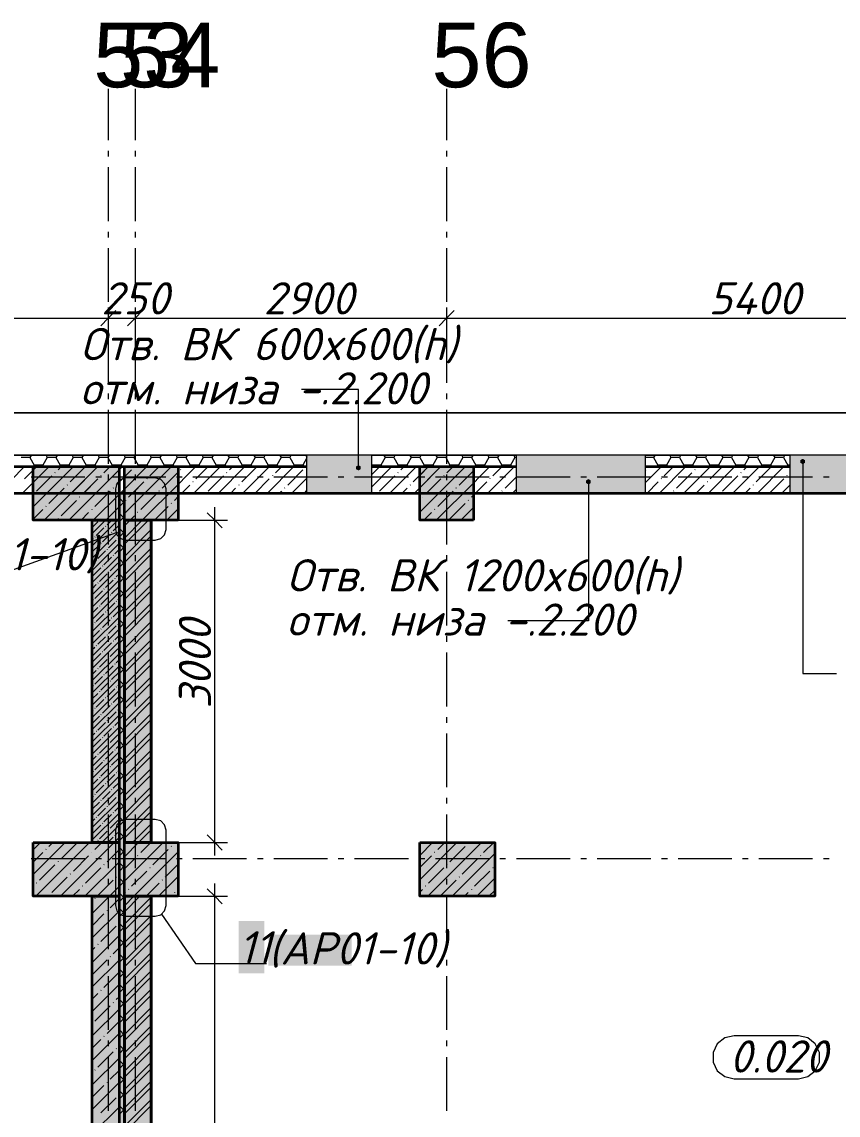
# Model space of a CAD drawing. Header units: millimetres. Extents: x -81576 to 1046824, y -248937 to 691537.
# Drawn here: x 173631 to 181233, y 676404 to 686580 of the extents above; entities that cross this region are included whole.
import ezdxf

# ---------------------------------------------------------------- set-up
doc = ezdxf.new("R2010")
doc.units = ezdxf.units.MM
doc.layers.add('PDF _Геометрия', color=7, linetype='Continuous', true_color=0x1d1d1d)
doc.layers.add('PDF _Сплошная заливка', color=7, linetype='Continuous', true_color=0xffffff)
doc.layers.add('PDF _Текст', color=7, linetype='Continuous')
doc.styles.add('PDF ArialMT', font='arial.ttf')
doc.styles.add('PDF ISOCPEUR Italic', font='isocpeui.ttf')

msp = doc.modelspace()

# ---------------------------------------------------------------- hatches: boundary and pattern name
at = {"layer": 'PDF _Сплошная заливка', "true_color": 0x636466, "transparency": 33554559}
for points in [[(176286, 682191.1), (176886, 682191.1), (176886, 682551.1), (176286, 682551.1)], [(179436, 682191.1), (179436, 682551.1), (178236, 682551.1), (178236, 682191.1)], [(181386, 682191.1), (181386, 682551.1), (180786, 682551.1), (180786, 682191.1)], [(174536, 681941.1), (174536, 682441.1), (173736, 682441.1), (173736, 681941.1)], [(175086, 681941.1), (175086, 682441.1), (174586, 682441.1), (174586, 681941.1)], [(176286, 682441.1), (176286, 682443.1), (175333, 682441.1)], [(176765.5, 682403.9), (176787.1, 682416.4), (176787.1, 682441.4), (176765.5, 682453.9), (176743.8, 682441.4), (176743.8, 682416.4)], [(178236, 682441.1), (178236, 682443.1), (176886, 682441.1)], [(177836, 681940.8), (177836, 682440.8), (177336, 682440.8), (177336, 681940.8)], [(180786, 682441.1), (180786, 682443.1), (179436, 682441.1)], [(180902.4, 682512.7), (180880.7, 682500.2), (180880.7, 682475.2), (180902.4, 682462.7), (180924, 682475.2), (180924, 682500.2)], [(178907.7, 682324.2), (178886, 682311.7), (178886, 682286.7), (178907.7, 682274.2), (178929.3, 682286.7), (178929.3, 682311.7)], [(174536, 662266.1), (174586, 662266.1), (174586, 682191.1), (174536, 682191.1)], [(174536, 678941.1), (174536, 681941.1), (174286, 681941.1), (174286, 678941.1)], [(174836, 678941.1), (174836, 681941.1), (174586, 681941.1), (174586, 678941.1)], [(173736, 678441.1), (174536, 678441.1), (174536, 678941.1), (173736, 678941.1)], [(175086, 678441.1), (175086, 678941.1), (174586, 678941.1), (174586, 678441.1)], [(177335.7, 678440.8), (178035.7, 678440.8), (178035.7, 678940.8), (177335.7, 678940.8)], [(174536, 672591.1), (174536, 678441.1), (174286, 678441.1), (174286, 672591.1)], [(174836, 672591.1), (174836, 678441.1), (174586, 678441.1), (174586, 672591.1)]]:
    msp.add_hatch(color=251, dxfattribs=at).paths.add_polyline_path(points)

# ---------------------------------------------------------------- linework, layer by layer
at = {"layer": 'PDF _Геометрия', "color": 7, "lineweight": 9}
for points in [[(174436, 685956.9), (174436, 685479)], [(174686, 685956.9), (174686, 685479)], [(177586, 685956.9), (177586, 685479)], [(174436, 685379), (174436, 685326.1)], [(174686, 685379), (174686, 685326.1)], [(177586, 685379), (177586, 685326.1)], [(174436, 685226.1), (174436, 684726.1)], [(174686, 685226.1), (174686, 684726.1)], [(177586, 685226.1), (177586, 684726.1)], [(174436, 684626.1), (174436, 684573.2)], [(174686, 684626.1), (174686, 684573.2)], [(177586, 684626.1), (177586, 684573.2)], [(174436, 684473.2), (174436, 683973.2)], [(174686, 684473.2), (174686, 683973.2)], [(177586, 684473.2), (177586, 683973.2)], [(174506, 683892), (174436, 683822), (174366, 683752)], [(174436, 683921), (174436, 683822), (174436, 683702)], [(174436, 683873.2), (174436, 683820.3)], [(174756, 683892), (174686, 683822), (174616, 683752)], [(174686, 683921), (174686, 683822), (174686, 683702)], [(174686, 683873.2), (174686, 683820.3)], [(177656, 683892), (177586, 683822), (177516, 683752)], [(177586, 683921), (177586, 683822), (177586, 683702)], [(177586, 683873.2), (177586, 683820.3)], [(157336, 683822), (162836, 683822), (163336, 683822), (166536, 683822), (168786, 683822), (170886, 683822), (174436, 683822), (174686, 683822), (177586, 683822), (182986, 683822), (188936, 683822), (193186, 683822), (197336, 683822), (201106, 683822)], [(174436, 683720.3), (174436, 683220.3)], [(174686, 683720.3), (174686, 683220.3)], [(177586, 683720.3), (177586, 683220.3)], [(176765.5, 682428.9), (176765.5, 683156.3), (176557.8, 683156.3), (176234.2, 683156.3)], [(174436, 683120.3), (174436, 683067.4)], [(174686, 683120.3), (174686, 683067.4)], [(177586, 683120.3), (177586, 683067.4)], [(174436, 682967.4), (174436, 682467.4)], [(174686, 682967.4), (174686, 682467.4)], [(177586, 682967.4), (177586, 682467.4)], [(176286, 682443.1), (134085.7, 682443.1)], [(176286, 682441.1), (134085.7, 682441.1)], [(178236, 682443.1), (176886, 682443.1)], [(178236, 682441.1), (176886, 682441.1)], [(180786, 682443.1), (179436, 682443.1)], [(180786, 682441.1), (179436, 682441.1)], [(180902.4, 682487.7), (180902.4, 680514.6), (181217.3, 680514.6)], [(174218.7, 682341.1), (173718.7, 682341.1)], [(174371.6, 682341.1), (174318.7, 682341.1)], [(174436, 682367.4), (174436, 682314.5)], [(174971.6, 682341.1), (174471.6, 682341.1)], [(174686, 682367.4), (174686, 682314.5)], [(175124.5, 682341.1), (175071.6, 682341.1)], [(175724.5, 682341.1), (175224.5, 682341.1)], [(175877.4, 682341.1), (175824.5, 682341.1)], [(176477.4, 682341.1), (175977.4, 682341.1)], [(176630.3, 682341.1), (176577.4, 682341.1)], [(177230.3, 682341.1), (176730.3, 682341.1)], [(177383.3, 682341.1), (177330.3, 682341.1)], [(177983.3, 682341.1), (177483.3, 682341.1)], [(177586, 682367.4), (177586, 682314.5)], [(178136.2, 682341.1), (178083.3, 682341.1)], [(178736.2, 682341.1), (178236.2, 682341.1)], [(178889.1, 682341.1), (178836.2, 682341.1)], [(179489.1, 682341.1), (178989.1, 682341.1)], [(179642, 682341.1), (179589.1, 682341.1)], [(180242, 682341.1), (179742, 682341.1)], [(180394.9, 682341.1), (180342, 682341.1)], [(180994.9, 682341.1), (180494.9, 682341.1)], [(181147.8, 682341.1), (181094.9, 682341.1)], [(174436, 682214.5), (174436, 681714.5)], [(174686, 682214.5), (174686, 681714.5)], [(177586, 682214.5), (177586, 681714.5)], [(178907.7, 682299.2), (178907.7, 681004), (178521.8, 681004), (178157.6, 681004)], [(175357.6, 682011.1), (175427.6, 681941.1), (175497.6, 681871.1)], [(175427.6, 678821.1), (175427.6, 682061.1)], [(175086, 681941.1), (175427.6, 681941.1), (175547.6, 681941.1)], [(174436, 681614.5), (174436, 681561.5)], [(174686, 681614.5), (174686, 681561.5)], [(177586, 681614.5), (177586, 681561.5)], [(174436, 681461.5), (174436, 680961.5)], [(174686, 681461.5), (174686, 680961.5)], [(177586, 681461.5), (177586, 680961.5)], [(174436, 680861.5), (174436, 680808.6)], [(174686, 680861.5), (174686, 680808.6)], [(177586, 680861.5), (177586, 680808.6)], [(174436, 680708.6), (174436, 680208.6)], [(174686, 680708.6), (174686, 680208.6)], [(177586, 680708.6), (177586, 680208.6)], [(174436, 680108.6), (174436, 680055.7)], [(174686, 680108.6), (174686, 680055.7)], [(177586, 680108.6), (177586, 680055.7)], [(174436, 679955.7), (174436, 679455.7)], [(174686, 679955.7), (174686, 679455.7)], [(177586, 679955.7), (177586, 679455.7)], [(174436, 679355.7), (174436, 679302.8)], [(174686, 679355.7), (174686, 679302.8)], [(177586, 679355.7), (177586, 679302.8)], [(174436, 679202.8), (174436, 678702.8)], [(174686, 679202.8), (174686, 678702.8)], [(177586, 679202.8), (177586, 678702.8)], [(175357.6, 679011.1), (175427.6, 678941.1), (175497.6, 678871.1)], [(175086, 678941.1), (175427.6, 678941.1), (175547.6, 678941.1)], [(173718.7, 678790.8), (174218.7, 678790.8)], [(174318.7, 678790.8), (174371.6, 678790.8)], [(174471.6, 678790.8), (174971.6, 678790.8)], [(175071.6, 678790.8), (175124.5, 678790.8)], [(175224.5, 678790.8), (175724.5, 678790.8)], [(175824.5, 678790.8), (175877.4, 678790.8)], [(175977.4, 678790.8), (176477.4, 678790.8)], [(176577.4, 678790.8), (176630.3, 678790.8)], [(176730.3, 678790.8), (177230.3, 678790.8)], [(177330.3, 678790.8), (177383.3, 678790.8)], [(177483.3, 678790.8), (177983.3, 678790.8)], [(178083.3, 678790.8), (178136.2, 678790.8)], [(178236.2, 678790.8), (178736.2, 678790.8)], [(178836.2, 678790.8), (178889.1, 678790.8)], [(178989.1, 678790.8), (179489.1, 678790.8)], [(179589.1, 678790.8), (179642, 678790.8)], [(179742, 678790.8), (180242, 678790.8)], [(180342, 678790.8), (180394.9, 678790.8)], [(180494.9, 678790.8), (180994.9, 678790.8)], [(181094.9, 678790.8), (181147.8, 678790.8)], [(174436, 678602.8), (174436, 678549.9)], [(174686, 678602.8), (174686, 678549.9)], [(175427.6, 672471.1), (175427.6, 678561.1)], [(177586, 678602.8), (177586, 678549.9)], [(174436, 678449.9), (174436, 677949.9)], [(174686, 678449.9), (174686, 677949.9)], [(175357.6, 678511.1), (175427.6, 678441.1), (175497.6, 678371.1)], [(177586, 678449.9), (177586, 677949.9)], [(175086, 678441.1), (175427.6, 678441.1), (175547.6, 678441.1)], [(174436, 677849.9), (174436, 677797)], [(174686, 677849.9), (174686, 677797)], [(177586, 677849.9), (177586, 677797)], [(174436, 677697), (174436, 677197)], [(174686, 677697), (174686, 677197)], [(177586, 677697), (177586, 677197)], [(174436, 677097), (174436, 677044)], [(174686, 677097), (174686, 677044)], [(177586, 677097), (177586, 677044)], [(174436, 676944), (174436, 676444)], [(174686, 676944), (174686, 676444)], [(177586, 676944), (177586, 676444)]]:
    msp.add_lwpolyline(points, dxfattribs=at)
for points in [[(201544, 682941.1), (96896, 682941.1), (96896, 651568.6), (96896, 682941.1)], [(176286, 682191.1), (176286, 682551.1), (176886, 682551.1), (176886, 682191.1)], [(178236, 682191.1), (178236, 682551.1), (179436, 682551.1), (179436, 682191.1)], [(181386, 682191.1), (180786, 682191.1), (180786, 682551.1), (181386, 682551.1)], [(174974.1, 682234.2), (174960.7, 682284.2), (174924.1, 682320.8), (174874.1, 682334.2), (174603, 682334.2), (174553, 682320.8), (174516.4, 682284.2), (174503, 682234.2), (174503, 681856.1), (174516.4, 681806.1), (174553, 681769.5), (174603, 681756.1), (174874.1, 681756.1), (174924.1, 681769.5), (174960.7, 681806.1), (174974.1, 681856.1)], [(174974.1, 679055.5), (174960.7, 679105.5), (174924.1, 679142.1), (174874.1, 679155.5), (174603, 679155.5), (174553, 679142.1), (174516.4, 679105.5), (174503, 679055.5), (174503, 678356.1), (174516.4, 678306.1), (174553, 678269.5), (174603, 678256.1), (174874.1, 678256.1), (174924.1, 678269.5), (174960.7, 678306.1), (174974.1, 678356.1)], [(180863.7, 677142), (180263.7, 677142), (180177, 677122.2), (180107.4, 677066.7), (180068.8, 676986.5), (180068.8, 676897.5), (180107.4, 676817.3), (180177, 676761.8), (180263.7, 676742), (180863.7, 676742), (180950.5, 676761.8), (181020.1, 676817.3), (181058.7, 676897.5), (181058.7, 676986.5), (181020.1, 677066.7), (180950.5, 677122.2)]]:
    msp.add_lwpolyline(points, close=True, dxfattribs=at)
at = {"layer": 'PDF _Геометрия', "color": 7, "lineweight": 13}
for points in [[(97276, 669786.1), (97276, 682551.1), (97386, 682551.1), (201086, 682551.1), (201196, 682551.1), (201196, 637747.2)], [(176286, 682543.1), (134085.7, 682543.1)], [(178236, 682543.1), (176886, 682543.1)], [(180786, 682543.1), (179436, 682543.1)]]:
    msp.add_lwpolyline(points, dxfattribs=at)
at = {"layer": 'PDF _Геометрия', "lineweight": 9}
for points in [[(173706.8, 682524.3), (173626.2, 682524.3)], [(173717.7, 682543.1), (173706.8, 682524.4)], [(173706.8, 682524.3), (173747.1, 682454.5)], [(173868.1, 682524.4), (173827.8, 682454.5)], [(173857.3, 682543.1), (173868.1, 682524.3)], [(173948.8, 682524.3), (173868.1, 682524.3)], [(173959.6, 682543.1), (173948.8, 682524.4)], [(173948.8, 682524.3), (173989.1, 682454.5)], [(174110.1, 682524.4), (174069.7, 682454.5)], [(174099.2, 682543.1), (174110, 682524.3)], [(174190.7, 682524.3), (174110.1, 682524.3)], [(174201.5, 682543.1), (174190.7, 682524.4)], [(174190.7, 682524.3), (174231, 682454.5)], [(174352, 682524.4), (174311.7, 682454.5)], [(174341.1, 682543.1), (174352, 682524.3)], [(174432.7, 682524.3), (174352, 682524.3)], [(174443.5, 682543.1), (174432.6, 682524.4)], [(174432.6, 682524.3), (174473, 682454.5)], [(174593.9, 682524.4), (174553.6, 682454.5)], [(174583.1, 682543.1), (174593.9, 682524.3)], [(174674.6, 682524.3), (174593.9, 682524.3)], [(174685.4, 682543.1), (174674.6, 682524.4)], [(174674.6, 682524.3), (174714.9, 682454.5)], [(174835.9, 682524.4), (174795.5, 682454.5)], [(174825, 682543.1), (174835.9, 682524.3)], [(174916.5, 682524.3), (174835.9, 682524.3)], [(174927.3, 682543.1), (174916.5, 682524.4)], [(174916.5, 682524.3), (174956.8, 682454.5)], [(175077.8, 682524.4), (175037.5, 682454.5)], [(175066.9, 682543.1), (175077.8, 682524.3)], [(175158.5, 682524.3), (175077.8, 682524.3)], [(175169.3, 682543.1), (175158.4, 682524.4)], [(175158.4, 682524.3), (175198.8, 682454.5)], [(175319.7, 682524.4), (175279.4, 682454.5)], [(175308.9, 682543.1), (175319.7, 682524.3)], [(175400.4, 682524.3), (175319.7, 682524.3)], [(175411.2, 682543.1), (175400.4, 682524.4)], [(175400.4, 682524.3), (175440.7, 682454.5)], [(175561.7, 682524.4), (175521.4, 682454.5)], [(175550.8, 682543.1), (175561.7, 682524.3)], [(175642.3, 682524.3), (175561.7, 682524.3)], [(175653.2, 682543.1), (175642.3, 682524.4)], [(175642.3, 682524.3), (175682.6, 682454.5)], [(175803.6, 682524.4), (175763.3, 682454.5)], [(175792.8, 682543.1), (175803.6, 682524.3)], [(175884.3, 682524.3), (175803.6, 682524.3)], [(175884.2, 682524.3), (175924.6, 682454.5)], [(175895.1, 682543.1), (175884.3, 682524.4)], [(176045.5, 682524.4), (176005.2, 682454.5)], [(176034.7, 682543.1), (176045.5, 682524.3)], [(176126.2, 682524.3), (176045.6, 682524.3)], [(176137, 682543.1), (176126.2, 682524.4)], [(176126.2, 682524.3), (176166.5, 682454.5)], [(176286, 682521.8), (176247.2, 682454.5)], [(176276.6, 682543.1), (176286, 682526.8)], [(177013.3, 682524.4), (176973, 682454.5)], [(177002.4, 682543.1), (177013.3, 682524.3)], [(177093.9, 682524.3), (177013.3, 682524.3)], [(177104.8, 682543.1), (177093.9, 682524.4)], [(177093.9, 682524.3), (177134.2, 682454.5)], [(177255.2, 682524.4), (177214.9, 682454.5)], [(177244.4, 682543.1), (177255.2, 682524.3)], [(177335.9, 682524.3), (177255.2, 682524.3)], [(177335.8, 682524.3), (177376.2, 682454.5)], [(177346.7, 682543.1), (177335.9, 682524.4)], [(177497.2, 682524.4), (177456.8, 682454.5)], [(177486.3, 682543.1), (177497.1, 682524.3)], [(177577.8, 682524.3), (177497.2, 682524.3)], [(177588.6, 682543.1), (177577.8, 682524.4)], [(177577.8, 682524.3), (177618.1, 682454.5)], [(177739.1, 682524.4), (177698.8, 682454.5)], [(177728.2, 682543.1), (177739.1, 682524.3)], [(177819.7, 682524.3), (177739.1, 682524.3)], [(177830.6, 682543.1), (177819.7, 682524.4)], [(177819.7, 682524.3), (177860, 682454.5)], [(177981, 682524.4), (177940.7, 682454.5)], [(177970.2, 682543.1), (177981, 682524.3)], [(178061.7, 682524.3), (177981, 682524.3)], [(178072.5, 682543.1), (178061.7, 682524.4)], [(178061.7, 682524.3), (178102, 682454.5)], [(178223, 682524.4), (178182.6, 682454.5)], [(178212.1, 682543.1), (178222.9, 682524.3)], [(178236, 682524.3), (178223, 682524.3)], [(179513.3, 682524.3), (179436, 682524.3)], [(179524.1, 682543.1), (179513.3, 682524.4)], [(179513.3, 682524.3), (179553.6, 682454.5)], [(179674.6, 682524.4), (179634.3, 682454.5)], [(179663.7, 682543.1), (179674.6, 682524.3)], [(179755.2, 682524.3), (179674.6, 682524.3)], [(179766, 682543.1), (179755.2, 682524.4)], [(179755.2, 682524.3), (179795.5, 682454.5)], [(179916.5, 682524.4), (179876.2, 682454.5)], [(179905.6, 682543.1), (179916.5, 682524.3)], [(179997.2, 682524.3), (179916.5, 682524.3)], [(179997.1, 682524.3), (180037.5, 682454.5)], [(180008, 682543.1), (179997.2, 682524.4)], [(180158.4, 682524.4), (180118.1, 682454.5)], [(180147.6, 682543.1), (180158.4, 682524.3)], [(180239.1, 682524.3), (180158.4, 682524.3)], [(180249.9, 682543.1), (180239.1, 682524.4)], [(180239.1, 682524.3), (180279.4, 682454.5)], [(180400.4, 682524.4), (180360.1, 682454.5)], [(180389.5, 682543.1), (180400.4, 682524.3)], [(180481, 682524.3), (180400.4, 682524.3)], [(180491.9, 682543.1), (180481, 682524.4)], [(180481, 682524.3), (180521.3, 682454.5)], [(180642.3, 682524.4), (180602, 682454.5)], [(180631.5, 682543.1), (180642.3, 682524.3)], [(180723, 682524.3), (180642.3, 682524.3)], [(180722.9, 682524.3), (180763.3, 682454.5)], [(180733.8, 682543.1), (180723, 682524.4)], [(173655.9, 682441.1), (173405.9, 682191.1)], [(173736, 682293.1), (173884, 682441.1), (173634, 682191.1)], [(173736, 682407.1), (173770, 682441.1), (173654.4, 682325.5)], [(173736, 682065), (174112.1, 682441.1), (173862.1, 682191.1)], [(173747.2, 682454.5), (173740.6, 682443.1)], [(173827.8, 682454.5), (173747.2, 682454.5)], [(173827.8, 682454.5), (173834.4, 682443.1)], [(173840.2, 681941.1), (174340.2, 682441.1), (174090.2, 682191.1)], [(173989.1, 682454.5), (173982.5, 682443.1)], [(174069.7, 682454.5), (173989.1, 682454.5)], [(174069.7, 682454.5), (174076.3, 682443.1)], [(174231, 682454.5), (174224.5, 682443.1)], [(174311.7, 682454.5), (174231, 682454.5)], [(174311.7, 682454.5), (174318.2, 682443.1)], [(174568.3, 682441.1), (174318.3, 682191.1)], [(174473, 682454.5), (174466.4, 682443.1)], [(174553.6, 682454.5), (174473, 682454.5)], [(174586, 682230.7), (174796.4, 682441.1), (174546.4, 682191.1)], [(174553.6, 682454.5), (174560.2, 682443.1)], [(174586, 682002.6), (175024.5, 682441.1), (174774.5, 682191.1)], [(174714.9, 682454.5), (174708.3, 682443.1)], [(174795.6, 682454.5), (174714.9, 682454.5)], [(174795.5, 682454.5), (174802.1, 682443.1)], [(174956.8, 682454.5), (174950.3, 682443.1)], [(175037.5, 682454.5), (174956.8, 682454.5)], [(175252.6, 682441.1), (175002.6, 682191.1)], [(175037.5, 682454.5), (175044, 682443.1)], [(175138.6, 682441.1), (175137, 682439.6)], [(175198.8, 682454.5), (175192.2, 682443.1)], [(175279.4, 682454.5), (175198.8, 682454.5)], [(175480.7, 682441.1), (175230.7, 682191.1)], [(175366.7, 682441.1), (175251.1, 682325.5)], [(175279.4, 682454.5), (175286, 682443.1)], [(175440.7, 682454.5), (175434.1, 682443.1)], [(175521.4, 682454.5), (175440.7, 682454.5)], [(175708.8, 682441.1), (175458.8, 682191.1)], [(175521.3, 682454.5), (175527.9, 682443.1)], [(175594.8, 682441.1), (175564.7, 682411.1)], [(175682.6, 682454.5), (175676.1, 682443.1)], [(175821.3, 682439.6), (175678.8, 682297)], [(175763.3, 682454.5), (175682.6, 682454.5)], [(175936.9, 682441.1), (175686.9, 682191.1)], [(175763.3, 682454.5), (175769.8, 682443.1)], [(176165, 682441.1), (175915, 682191.1)], [(175924.6, 682454.5), (175918, 682443.1)], [(176005.2, 682454.5), (175924.6, 682454.5)], [(176051, 682441.1), (175992.4, 682382.6)], [(176005.2, 682454.5), (176011.8, 682443.1)], [(176166.5, 682454.5), (176159.9, 682443.1)], [(176247.2, 682454.5), (176166.5, 682454.5)], [(176247.1, 682454.5), (176253.7, 682443.1)], [(176279.1, 682441.1), (176277.5, 682439.6)], [(176886, 682465.4), (176892.3, 682454.5)], [(176892.3, 682454.5), (176886, 682443.6)], [(177077.4, 682441.1), (176886, 682249.7)], [(176963.4, 682441.1), (176886, 682363.8)], [(176973, 682454.5), (176892.3, 682454.5)], [(176972.9, 682454.5), (176979.5, 682443.1)], [(177305.5, 682441.1), (177055.5, 682191.1)], [(177134.3, 682454.5), (177127.7, 682443.1)], [(177214.9, 682454.5), (177134.3, 682454.5)], [(177191.5, 682441.1), (177161.4, 682411.1)], [(177214.9, 682454.5), (177221.5, 682443.1)], [(177275.5, 682297), (177418, 682439.6), (177336, 682357.6)], [(177533.6, 682441.1), (177283.6, 682191.1)], [(177533.3, 682440.8), (177336, 682243.5)], [(177761.4, 682440.8), (177336, 682015.4)], [(177376.2, 682454.5), (177369.6, 682443.1)], [(177456.8, 682454.5), (177376.2, 682454.5)], [(177456.8, 682454.5), (177463.4, 682443.1)], [(177761.7, 682441.1), (177511.7, 682191.1)], [(177647.3, 682440.8), (177589.1, 682382.6), (177647.7, 682441.1)], [(177618.1, 682454.5), (177611.5, 682443.1)], [(177698.8, 682454.5), (177618.1, 682454.5)], [(177698.8, 682454.5), (177705.3, 682443.1)], [(177989.8, 682441.1), (177739.8, 682191.1)], [(177860.1, 682454.5), (177853.5, 682443.1)], [(177940.7, 682454.5), (177860.1, 682454.5)], [(177875.8, 682441.1), (177874.2, 682439.6)], [(177940.7, 682454.5), (177947.3, 682443.1)], [(178217.9, 682441.1), (177967.9, 682191.1)], [(178103.9, 682441.1), (178016.8, 682354)], [(178102, 682454.5), (178095.4, 682443.1)], [(178182.6, 682454.5), (178102, 682454.5)], [(178182.6, 682454.5), (178189.2, 682443.1)], [(179586.5, 682441.1), (179436, 682290.6)], [(179472.5, 682441.1), (179470.9, 682439.6)], [(179553.6, 682454.5), (179547, 682443.1)], [(179634.3, 682454.5), (179553.6, 682454.5)], [(179814.6, 682441.1), (179564.6, 682191.1)], [(179700.6, 682441.1), (179613.5, 682354)], [(179634.2, 682454.5), (179640.8, 682443.1)], [(179795.5, 682454.5), (179789, 682443.1)], [(180042.7, 682441.1), (179792.7, 682191.1)], [(179876.2, 682454.5), (179795.5, 682454.5)], [(179876.2, 682454.5), (179882.7, 682443.1)], [(179928.7, 682441.1), (179927.1, 682439.6)], [(180270.8, 682441.1), (180020.8, 682191.1)], [(180037.5, 682454.5), (180030.9, 682443.1)], [(180118.1, 682454.5), (180037.5, 682454.5)], [(180156.8, 682441.1), (180041.2, 682325.5)], [(180118.1, 682454.5), (180124.7, 682443.1)], [(180498.9, 682441.1), (180248.9, 682191.1)], [(180279.4, 682454.5), (180272.8, 682443.1)], [(180360.1, 682454.5), (180279.4, 682454.5)], [(180384.9, 682441.1), (180354.8, 682411.1)], [(180360, 682454.5), (180366.6, 682443.1)], [(180611.4, 682439.6), (180468.9, 682297)], [(180727, 682441.1), (180477, 682191.1)], [(180521.3, 682454.5), (180514.8, 682443.1)], [(180602, 682454.5), (180521.4, 682454.5)], [(180602, 682454.5), (180608.5, 682443.1)], [(180763.3, 682454.5), (180756.7, 682443.1)], [(180786, 682454.5), (180763.3, 682454.5)], [(174536, 682408.8), (174068.3, 681941.1)], [(174196.1, 682183), (174338.7, 682325.5), (174204.3, 682191.1)], [(174586, 682344.8), (174652.3, 682411.1), (174509.8, 682268.5), (174536, 682294.8)], [(175110.9, 682413.4), (175108.5, 682411.1)], [(175507.7, 682354), (175365.1, 682211.5)], [(175538.6, 682384.9), (175536.2, 682382.6)], [(175935.4, 682325.5), (175801, 682191.1)], [(175966.3, 682356.4), (175963.9, 682354)], [(176249, 682411.1), (176106.5, 682268.5)], [(176286, 682334), (176143.1, 682191.1)], [(177104.4, 682354), (176961.8, 682211.5)], [(177135.3, 682384.9), (177132.9, 682382.6)], [(177397.7, 682191.1), (177532.1, 682325.5), (177389.5, 682183)], [(177836, 682401.4), (177703.2, 682268.5), (177845.7, 682411.1)], [(177990.6, 682327.9), (177988.3, 682325.5)], [(178236, 682345.2), (178130.8, 682240)], [(179442.4, 682411.1), (179436, 682404.7)], [(179587.3, 682327.9), (179585, 682325.5)], [(179870.1, 682382.6), (179727.5, 682240)], [(179901, 682413.4), (179898.6, 682411.1)], [(180297.8, 682354), (180155.2, 682211.5)], [(180328.7, 682384.9), (180326.3, 682382.6)], [(180725.5, 682325.5), (180591.1, 682191.1)], [(180756.3, 682356.4), (180754, 682354)], [(180786, 682386.1), (180782.5, 682382.6)], [(173882.5, 682097.4), (174025.1, 682240), (173976.2, 682191.1)], [(174623.8, 682154.5), (174766.4, 682297), (174660.5, 682191.1)], [(175086, 682274.5), (174752.6, 681941.1)], [(175194.1, 682268.5), (175116.7, 682191.1)], [(175225, 682299.4), (175222.6, 682297)], [(175621.8, 682240), (175572.9, 682191.1)], [(175652.6, 682270.9), (175650.3, 682268.5)], [(176080.3, 682242.4), (176078, 682240)], [(176286, 682220), (176257.2, 682191.1)], [(177218.4, 682240), (177169.6, 682191.1)], [(177249.3, 682270.9), (177247, 682268.5)], [(177836, 682287.3), (177489.5, 681940.8)], [(177959.8, 682297), (177853.9, 682191.1)], [(178236, 682231.1), (178196, 682191.1)], [(179556.5, 682297), (179450.6, 682191.1)], [(179984.1, 682268.5), (179906.8, 682191.1)], [(180015, 682299.4), (180012.7, 682297)], [(180411.8, 682240), (180363, 682191.1)], [(180442.7, 682270.9), (180440.3, 682268.5)], [(180786, 682272), (180705.1, 682191.1)], [(173742.3, 682185.3), (173739.9, 682183)], [(174139.1, 682125.9), (173996.6, 681983.4)], [(174170, 682156.8), (174167.6, 682154.5)], [(174536, 682180.7), (174296.4, 681941.1), (174286, 681930.7)], [(174310.2, 682068.9), (174452.7, 682211.5), (174432.4, 682191.1)], [(174536, 682149.1), (174586, 682099.1)], [(174586, 682116.7), (174536, 682066.7)], [(174597.7, 682128.3), (174595.3, 682125.9)], [(174880.4, 682183), (174737.9, 682040.4)], [(175086, 682160.5), (175051.5, 682125.9)], [(176049.4, 682211.5), (176029.1, 682191.1)], [(177363.4, 682156.8), (177361, 682154.5)], [(177625.8, 682191.1), (177646.1, 682211.5), (177503.6, 682068.9)], [(177791.1, 682128.3), (177788.7, 682125.9)], [(177836, 682173.3), (177817.2, 682154.5)], [(178104.7, 682213.9), (178102.3, 682211.5)], [(179701.4, 682213.9), (179699, 682211.5)], [(173825.5, 682040.4), (173736, 681951)], [(173856.4, 682071.3), (173854, 682068.9)], [(174253.2, 682011.9), (174182.4, 681941.1)], [(174284, 682042.8), (174281.7, 682040.4)], [(174536, 682066.7), (174424.2, 681954.9)], [(174711.7, 682014.3), (174709.4, 682011.9)], [(174994.5, 682068.9), (174866.7, 681941.1)], [(175086, 682046.4), (174980.7, 681941.1)], [(175025.4, 682099.8), (175023, 682097.4)], [(177446.5, 682011.9), (177375.4, 681940.8)], [(177477.4, 682042.8), (177475.1, 682040.4)], [(177760.2, 682097.4), (177617.6, 681954.9)], [(177836, 682059.2), (177717.6, 681940.8)], [(173970.4, 681957.2), (173968, 681954.9)], [(174536, 681952.6), (174524.5, 681941.1), (174286, 681702.6)], [(174410.5, 681941.1), (174286, 681816.7)], [(174338.7, 681926.4), (174286, 681873.7)], [(174353.5, 681941.1), (174353, 681940.6)], [(174467.5, 681941.1), (174424.2, 681897.8)], [(174536, 682007.6), (174586, 681957.6)], [(174586, 681975.3), (174536, 681925.3)], [(174680.8, 681983.4), (174638.6, 681941.1)], [(177836, 681945.2), (177831.6, 681940.8)], [(174536, 681838.6), (174286, 681588.6)], [(174395.7, 681869.3), (174324.4, 681798.1)], [(174452.7, 681812.3), (174381.5, 681741)], [(174412.3, 681886), (174410, 681883.6)], [(174469.4, 681828.9), (174467, 681826.6)], [(174536, 681895.6), (174481.3, 681840.8)], [(174536, 681866.2), (174586, 681816.2)], [(174586, 681833.8), (174536, 681783.8)], [(174295.9, 681769.5), (174286, 681759.6)], [(174536, 681724.5), (174286, 681474.5)], [(174353, 681712.5), (174286, 681645.6)], [(174312.6, 681786.2), (174310.2, 681783.8)], [(174369.6, 681729.1), (174367.2, 681726.8)], [(174509.8, 681755.3), (174438.5, 681684)], [(174526.4, 681771.9), (174524, 681769.5)], [(174536, 681724.8), (174586, 681674.8)], [(174536, 681610.5), (174286, 681360.5)], [(174410, 681655.5), (174338.7, 681584.2)], [(174426.6, 681672.1), (174424.2, 681669.7)], [(174483.6, 681615.1), (174481.3, 681612.7)], [(174536, 681667.5), (174495.5, 681627)], [(174586, 681692.4), (174536, 681642.4)], [(174310.2, 681555.7), (174286, 681531.5)], [(174326.8, 681572.3), (174324.4, 681570)], [(174383.8, 681515.3), (174381.5, 681512.9)], [(174467, 681598.5), (174395.7, 681527.2)], [(174524, 681541.4), (174452.7, 681470.2)], [(174536, 681583.4), (174586, 681533.4)], [(174586, 681551), (174536, 681501)], [(174536, 681496.4), (174286, 681246.4)], [(174367.2, 681498.7), (174295.9, 681427.4)], [(174424.2, 681441.6), (174353, 681370.4)], [(174440.9, 681458.3), (174438.5, 681455.9)], [(174497.9, 681401.2), (174495.5, 681398.9)], [(174536, 681439.4), (174509.8, 681413.1)], [(174536, 681441.9), (174586, 681391.9)], [(174586, 681409.6), (174536, 681359.6)], [(174536, 681382.4), (174286, 681132.4)], [(174324.4, 681341.9), (174286, 681303.4)], [(174341.1, 681358.5), (174338.7, 681356.1)], [(174398.1, 681301.5), (174395.7, 681299.1)], [(174481.3, 681384.6), (174410, 681313.3)], [(174536, 681325.3), (174467, 681256.3)], [(174536, 681300.5), (174586, 681250.5)], [(174536, 681268.3), (174286, 681018.3)], [(174298.3, 681201.7), (174295.9, 681199.3)], [(174381.5, 681284.8), (174310.2, 681213.5)], [(174438.5, 681227.8), (174367.2, 681156.5)], [(174455.1, 681244.4), (174452.7, 681242.1)], [(174536, 681211.3), (174524, 681199.3)], [(174586, 681268.1), (174536, 681218.1)], [(174536, 681154.3), (174286, 680904.3)], [(174338.7, 681128), (174286, 681075.3)], [(174355.3, 681144.6), (174353, 681142.3)], [(174495.5, 681170.8), (174424.2, 681099.5)], [(174536, 681097.2), (174481.3, 681042.5)], [(174512.1, 681187.4), (174509.8, 681185)], [(174536, 681159.1), (174586, 681109.1)], [(174586, 681126.7), (174536, 681076.7)], [(174536, 681040.2), (174286, 680790.2)], [(174395.7, 681071), (174324.4, 680999.7)], [(174452.7, 681014), (174381.5, 680942.7)], [(174412.3, 681087.6), (174410, 681085.2)], [(174469.4, 681030.6), (174467, 681028.2)], [(174536, 681017.7), (174586, 680967.7)], [(174295.9, 680971.2), (174286, 680961.3)], [(174536, 680926.2), (174286, 680676.2)], [(174353, 680914.2), (174286, 680847.2)], [(174312.6, 680987.8), (174310.2, 680985.5)], [(174369.6, 680930.8), (174367.2, 680928.4)], [(174509.8, 680956.9), (174438.5, 680885.7)], [(174526.4, 680973.6), (174524, 680971.2)], [(174586, 680985.3), (174536, 680935.3)], [(174536, 680812.1), (174286, 680562.1)], [(174410, 680857.1), (174338.7, 680785.9)], [(174467, 680800.1), (174395.7, 680728.8)], [(174426.6, 680873.8), (174424.2, 680871.4)], [(174483.6, 680816.7), (174481.3, 680814.4)], [(174536, 680869.1), (174495.5, 680828.6)], [(174536, 680876.3), (174586, 680826.3)], [(174586, 680843.9), (174536, 680793.9)], [(174310.2, 680757.3), (174286, 680733.2)], [(174536, 680698.1), (174286, 680448.1)], [(174367.2, 680700.3), (174295.9, 680629)], [(174326.8, 680774), (174324.4, 680771.6)], [(174383.8, 680717), (174381.5, 680714.6)], [(174524, 680743.1), (174452.7, 680671.8)], [(174536, 680734.8), (174586, 680684.8)], [(174586, 680702.5), (174536, 680652.5)], [(174424.2, 680643.3), (174353, 680572)], [(174481.3, 680586.3), (174410, 680515)], [(174440.9, 680659.9), (174438.5, 680657.6)], [(174497.9, 680602.9), (174495.5, 680600.5)], [(174536, 680641), (174509.8, 680614.8)], [(174536, 680593.4), (174586, 680543.4)], [(174536, 680584), (174286, 680334)], [(174324.4, 680543.5), (174286, 680505.1)], [(174381.5, 680486.5), (174310.2, 680415.2)], [(174341.1, 680560.1), (174338.7, 680557.8)], [(174398.1, 680503.1), (174395.7, 680500.7)], [(174536, 680527), (174467, 680458)], [(174586, 680561), (174536, 680511)], [(174536, 680470), (174286, 680220)], [(174298.3, 680403.3), (174295.9, 680400.9)], [(174438.5, 680429.5), (174367.2, 680358.2)], [(174455.1, 680446.1), (174452.7, 680443.7)], [(174512.1, 680389.1), (174509.8, 680386.7)], [(174536, 680412.9), (174524, 680400.9)], [(174536, 680452), (174586, 680402)], [(174586, 680419.6), (174536, 680369.6)], [(174536, 680355.9), (174286, 680105.9)], [(174338.7, 680329.7), (174286, 680277)], [(174355.3, 680346.3), (174353, 680343.9)], [(174412.3, 680289.3), (174410, 680286.9)], [(174495.5, 680372.4), (174424.2, 680301.2)], [(174536, 680298.9), (174481.3, 680244.1)], [(174536, 680310.6), (174586, 680260.6)], [(174536, 680241.9), (174286, 679991.9)], [(174312.6, 680189.5), (174310.2, 680187.1)], [(174395.7, 680272.6), (174324.4, 680201.4)], [(174452.7, 680215.6), (174381.5, 680144.3)], [(174469.4, 680232.2), (174467, 680229.9)], [(174586, 680278.2), (174536, 680228.2)], [(174295.9, 680172.8), (174286, 680162.9)], [(174536, 680127.8), (174286, 679877.8)], [(174353, 680115.8), (174286, 680048.9)], [(174369.6, 680132.5), (174367.2, 680130.1)], [(174509.8, 680158.6), (174438.5, 680087.3)], [(174526.4, 680175.2), (174524, 680172.8)], [(174536, 680169.2), (174586, 680119.2)], [(174586, 680136.8), (174536, 680086.8)], [(174536, 680013.8), (174286, 679763.8)], [(174326.8, 679975.6), (174324.4, 679973.3)], [(174410, 680058.8), (174338.7, 679987.5)], [(174467, 680001.8), (174395.7, 679930.5)], [(174426.6, 680075.4), (174424.2, 680073.1)], [(174483.6, 680018.4), (174481.3, 680016)], [(174536, 680070.8), (174495.5, 680030.3)], [(174536, 680027.7), (174586, 679977.7)], [(174586, 679995.4), (174536, 679945.4)], [(174310.2, 679959), (174286, 679934.8)], [(174536, 679899.7), (174286, 679649.7)], [(174367.2, 679902), (174295.9, 679830.7)], [(174383.8, 679918.6), (174381.5, 679916.2)], [(174524, 679944.7), (174452.7, 679873.5)], [(174536, 679886.3), (174586, 679836.3)], [(174536, 679785.7), (174286, 679535.7)], [(174424.2, 679845), (174353, 679773.7)], [(174481.3, 679787.9), (174410, 679716.7)], [(174440.9, 679861.6), (174438.5, 679859.2)], [(174497.9, 679804.6), (174495.5, 679802.2)], [(174536, 679842.7), (174509.8, 679816.4)], [(174586, 679853.9), (174536, 679803.9)], [(174324.4, 679745.2), (174286, 679706.7)], [(174536, 679671.6), (174286, 679421.6)], [(174381.5, 679688.1), (174310.2, 679616.9)], [(174341.1, 679761.8), (174338.7, 679759.4)], [(174398.1, 679704.8), (174395.7, 679702.4)], [(174536, 679728.6), (174467, 679659.6)], [(174536, 679744.9), (174586, 679694.9)], [(174586, 679712.5), (174536, 679662.5)], [(174298.3, 679605), (174295.9, 679602.6)], [(174438.5, 679631.1), (174367.2, 679559.8)], [(174495.5, 679574.1), (174424.2, 679502.8)], [(174455.1, 679647.7), (174452.7, 679645.4)], [(174512.1, 679590.7), (174509.8, 679588.3)], [(174536, 679614.6), (174524, 679602.6)], [(174536, 679603.5), (174586, 679553.5)], [(174586, 679571.1), (174536, 679521.1)], [(174536, 679557.6), (174286, 679307.6)], [(174338.7, 679531.3), (174286, 679478.6)], [(174395.7, 679474.3), (174324.4, 679403)], [(174355.3, 679547.9), (174353, 679545.6)], [(174412.3, 679490.9), (174410, 679488.6)], [(174536, 679500.5), (174481.3, 679445.8)], [(174536, 679443.5), (174286, 679193.5)], [(174295.9, 679374.5), (174286, 679364.6)], [(174312.6, 679391.1), (174310.2, 679388.8)], [(174452.7, 679417.3), (174381.5, 679346)], [(174469.4, 679433.9), (174467, 679431.5)], [(174526.4, 679376.9), (174524, 679374.5)], [(174536, 679462), (174586, 679412)], [(174586, 679429.7), (174536, 679379.7)], [(174536, 679329.5), (174286, 679079.5)], [(174353, 679317.5), (174286, 679250.5)], [(174369.6, 679334.1), (174367.2, 679331.7)], [(174426.6, 679277.1), (174424.2, 679274.7)], [(174509.8, 679360.2), (174438.5, 679289)], [(174536, 679272.4), (174495.5, 679231.9)], [(174536, 679320.6), (174586, 679270.6)], [(174586, 679288.3), (174536, 679238.2)], [(174536, 679215.4), (174286, 678965.4)], [(174326.8, 679177.3), (174324.4, 679174.9)], [(174410, 679260.5), (174338.7, 679189.2)], [(174467, 679203.4), (174395.7, 679132.1)], [(174483.6, 679220.1), (174481.3, 679217.7)], [(174536, 679179.2), (174586, 679129.2)], [(174310.2, 679160.7), (174286, 679136.5)], [(174367.2, 679103.6), (174295.9, 679032.4)], [(174536, 679101.4), (174375.8, 678941.1), (174310.2, 678875.5)], [(174383.8, 679120.3), (174381.5, 679117.9)], [(174440.9, 679063.2), (174438.5, 679060.9)], [(174524, 679146.4), (174452.7, 679075.1)], [(174586, 679146.8), (174536, 679096.8)], [(174536, 678987.3), (174489.8, 678941.1), (173989.8, 678441.1)], [(174341.1, 678963.4), (174338.7, 678961.1)], [(174424.2, 679046.6), (174353, 678975.3)], [(174481.3, 678989.6), (174432.8, 678941.1)], [(174497.9, 679006.2), (174495.5, 679003.8)], [(174536, 679044.3), (174509.8, 679018.1)], [(174536, 679037.8), (174586, 678987.8)], [(174586, 679005.4), (174536, 678955.4)], [(173805.5, 678941.1), (173736, 678871.6)], [(174033.6, 678941.1), (173736, 678643.5)], [(174261.7, 678941.1), (173761.7, 678441.1)], [(173856.4, 678877.9), (173854, 678875.5)], [(173919.6, 678941.1), (173882.5, 678904)], [(174139.1, 678932.6), (173996.6, 678790)], [(174324.4, 678946.8), (174318.7, 678941.1)], [(174536, 678873.3), (174424.2, 678761.5)], [(174536, 678896.4), (174586, 678846.4)], [(174586, 678864), (174536, 678814)], [(174717.9, 678941.1), (174586, 678809.2)], [(174946, 678941.1), (174586, 678581.1)], [(174597.7, 678934.9), (174595.3, 678932.6)], [(174832, 678941.1), (174737.9, 678847)], [(174994.5, 678875.5), (174851.9, 678733)], [(175025.4, 678906.4), (175023, 678904)], [(175060.1, 678941.1), (175051.5, 678932.6)], [(177454.7, 678940.8), (177335.7, 678821.7)], [(177682.8, 678940.8), (177335.7, 678593.6)], [(177910.9, 678940.8), (177410.9, 678440.8)], [(177568.8, 678940.8), (177503.6, 678875.5)], [(177760.2, 678904), (177617.6, 678761.5)], [(177791.1, 678934.9), (177788.7, 678932.6)], [(178025, 678940.8), (177931.3, 678847)], [(173825.5, 678847), (173736, 678757.6)], [(173970.4, 678763.9), (173968, 678761.5)], [(174253.2, 678818.5), (174110.6, 678675.9)], [(174536, 678759.2), (174217.9, 678441.1)], [(174284, 678849.4), (174281.7, 678847)], [(174536, 678754.9), (174586, 678704.9)], [(174680.8, 678790), (174586, 678695.2)], [(175086, 678853), (174674.1, 678441.1)], [(174711.7, 678820.9), (174709.4, 678818.5)], [(177446.5, 678818.5), (177335.7, 678707.6)], [(177477.4, 678849.4), (177475.1, 678847)], [(178035.7, 678837.4), (177639, 678440.8)], [(177874.2, 678790), (177731.7, 678647.4)], [(177905.1, 678820.9), (177902.7, 678818.5)], [(173939.5, 678733), (173797, 678590.4)], [(174367.2, 678704.5), (174224.7, 678561.9)], [(174398.1, 678735.3), (174395.7, 678733)], [(174586, 678722.6), (174536, 678672.6)], [(174794.9, 678675.9), (174652.3, 678533.4)], [(174825.8, 678706.8), (174823.4, 678704.5)], [(175086, 678739), (174966, 678618.9)], [(177560.6, 678704.5), (177418, 678561.9)], [(177591.5, 678735.3), (177589.1, 678733)], [(177988.3, 678675.9), (177845.7, 678533.4)], [(178019.2, 678706.8), (178016.8, 678704.5)], [(173770.8, 678564.3), (173768.5, 678561.9)], [(174053.6, 678618.9), (173911, 678476.4)], [(174084.5, 678649.8), (174082.1, 678647.4)], [(174481.3, 678590.4), (174338.7, 678447.9)], [(174512.1, 678621.3), (174509.8, 678618.9)], [(174536, 678613.5), (174586, 678563.5)], [(174586, 678581.1), (174536, 678531.1)], [(174908.9, 678561.9), (174788.2, 678441.1)], [(175086, 678624.9), (174902.2, 678441.1)], [(174939.8, 678592.8), (174937.5, 678590.4)], [(177674.6, 678590.4), (177532.1, 678447.9)], [(177705.5, 678621.3), (177703.2, 678618.9)], [(178035.7, 678609.3), (177867.1, 678440.8)], [(173739.9, 678533.4), (173736, 678529.5)], [(173884.9, 678450.2), (173882.5, 678447.9)], [(174167.6, 678504.9), (174103.9, 678441.1)], [(174198.5, 678535.8), (174196.1, 678533.4)], [(174536, 678531.1), (174446, 678441.1), (174286, 678281.1)], [(174536, 678472.1), (174586, 678422.1)], [(174595.3, 678476.4), (174586, 678467.1)], [(174626.2, 678507.2), (174623.8, 678504.9)], [(175053.9, 678478.7), (175051.5, 678476.4)], [(175086, 678510.9), (175080, 678504.9)], [(177361, 678504.9), (177335.7, 678479.5)], [(177391.9, 678535.8), (177389.5, 678533.4)], [(177788.7, 678476.4), (177753.1, 678440.8)], [(177819.6, 678507.2), (177817.2, 678504.9)], [(178035.7, 678495.3), (177981.2, 678440.8)], [(174312.6, 678421.7), (174310.2, 678419.3)], [(174536, 678417.1), (174452.7, 678333.8)], [(174586, 678439.7), (174536, 678389.7)], [(175023, 678447.9), (175016.3, 678441.1)], [(174536, 678303), (174286, 678053)], [(174395.7, 678276.8), (174286, 678167.1)], [(174426.6, 678307.7), (174424.2, 678305.3)], [(174536, 678330.7), (174586, 678280.7)], [(174586, 678298.3), (174536, 678248.3)], [(174509.8, 678162.7), (174367.2, 678020.2)], [(174536, 678189.3), (174586, 678139.3)], [(174586, 678156.9), (174536, 678106.9)], [(174536, 678074.9), (174286, 677824.9)], [(174536, 678047.8), (174586, 677997.8)], [(174310.2, 677963.1), (174286, 677939)], [(174341.1, 677994), (174338.7, 677991.7)], [(174536, 677960.9), (174481.3, 677906.1)], [(174586, 678015.5), (174536, 677965.5)], [(174424.2, 677849.1), (174286, 677710.9)], [(174536, 677846.8), (174286, 677596.8)], [(174455.1, 677880), (174452.7, 677877.6)], [(174536, 677906.4), (174586, 677856.4)], [(174586, 677874), (174536, 677824)], [(174536, 677765), (174586, 677715)], [(174536, 677732.8), (174395.7, 677592.5)], [(174586, 677732.6), (174536, 677682.6)], [(174536, 677618.7), (174286, 677368.7)], [(174338.7, 677535.5), (174286, 677482.8)], [(174369.6, 677566.3), (174367.2, 677564)], [(174536, 677623.6), (174586, 677573.6)], [(174586, 677591.2), (174536, 677541.2)], [(174483.6, 677452.3), (174481.3, 677449.9)], [(174536, 677504.7), (174509.8, 677478.4)], [(174536, 677482.1), (174586, 677432.1)], [(174586, 677449.8), (174536, 677399.8)], [(174536, 677390.6), (174286, 677140.6)], [(174452.7, 677421.4), (174310.2, 677278.8)], [(174536, 677340.7), (174586, 677290.7)], [(174536, 677276.6), (174424.2, 677164.8)], [(174586, 677308.3), (174536, 677258.3)], [(174536, 677162.5), (174286, 676912.5)], [(174398.1, 677138.7), (174395.7, 677136.3)], [(174536, 677199.3), (174586, 677149.3)], [(174586, 677166.9), (174536, 677116.9)], [(174367.2, 677107.8), (174286, 677026.6)], [(174512.1, 677024.6), (174509.8, 677022.2)], [(174536, 677057.9), (174586, 677007.9)], [(174586, 677025.5), (174536, 676975.5)], [(174536, 676934.4), (174286, 676684.4)], [(174481.3, 676993.7), (174338.7, 676851.2)], [(174312.6, 676825), (174310.2, 676822.6)], [(174536, 676916.5), (174586, 676866.5)], [(174586, 676884.1), (174536, 676834.1)], [(174536, 676820.4), (174452.7, 676737.1)], [(174536, 676775), (174586, 676725)], [(174586, 676742.7), (174536, 676692.7)], [(174536, 676706.3), (174286, 676456.3)], [(174395.7, 676680.1), (174286, 676570.4)], [(174426.6, 676711), (174424.2, 676708.6)], [(174536, 676633.6), (174586, 676583.6)], [(174509.8, 676566), (174367.2, 676423.5)], [(174586, 676601.2), (174536, 676551.2)], [(174536, 676478.2), (174286, 676228.2)], [(174536, 676492.2), (174586, 676442.2)], [(174586, 676459.8), (174536, 676409.8)]]:
    msp.add_lwpolyline(points, dxfattribs=at)
at = {"layer": 'PDF _Геометрия', "color": 7, "lineweight": 35}
for points in [[(134085.7, 682441.1), (176286, 682441.1)], [(188186, 682441.1), (192836, 682441.1), (192836, 682191.1), (150836, 682191.1)], [(176886, 682441.1), (178236, 682441.1)], [(179436, 682441.1), (180786, 682441.1)]]:
    msp.add_lwpolyline(points, dxfattribs=at)
for points in [[(174536, 682441.1), (174536, 681941.1), (173736, 681941.1), (173736, 682441.1)], [(175086, 681941.1), (174586, 681941.1), (174586, 682441.1), (175086, 682441.1)], [(177836, 681940.8), (177336, 681940.8), (177336, 682440.8), (177836, 682440.8)], [(174536, 678941.1), (174286, 678941.1), (174286, 681941.1), (174536, 681941.1)], [(173736, 678941.1), (174536, 678941.1), (174536, 678441.1), (173736, 678441.1)], [(175086, 678441.1), (174586, 678441.1), (174586, 678941.1), (175086, 678941.1)], [(177335.7, 678940.8), (178035.7, 678940.8), (178035.7, 678440.8), (177335.7, 678440.8)], [(174286, 678441.1), (174536, 678441.1), (174536, 672591.1), (174286, 672591.1)]]:
    msp.add_lwpolyline(points, close=True, dxfattribs=at)
at = {"layer": 'PDF _Геометрия', "lineweight": 9}
for points in [[(173968, 682411.1), (173998.1, 682441.1)], [(174082.1, 682297), (174224.7, 682439.6)], [(174395.7, 682382.6), (174454.3, 682441.1)], [(174680.8, 682439.6), (174682.4, 682441.1)], [(174823.4, 682354), (174910.5, 682441.1)], [(173768.5, 682211.5), (173911, 682354)], [(173939.5, 682382.6), (173941.9, 682384.9)], [(174367.2, 682354), (174369.6, 682356.4)], [(174794.9, 682325.5), (174797.3, 682327.9)], [(174937.5, 682240), (175080, 682382.6)], [(177560.6, 682354), (177563, 682356.4)], [(174053.6, 682268.5), (174055.9, 682270.9)], [(174481.3, 682240), (174483.6, 682242.4)], [(177674.6, 682240), (177677, 682242.4)], [(174908.9, 682211.5), (174911.3, 682213.9)]]:
    msp.add_lwpolyline(points, close=True, dxfattribs=at)
at = {"layer": 'PDF _Геометрия', "color": 7, "lineweight": 13}
msp.add_lwpolyline([(174536, 682191.1), (174586, 682191.1), (174586, 662266.1), (174536, 662266.1)], close=True, dxfattribs=at)
at = {"layer": 'PDF _Геометрия', "color": 24, "lineweight": 9, "true_color": 0x8e1d1d}
for points in [[(174752.6, 681941.1), (174586, 681774.5)], [(174638.6, 681941.1), (174586, 681888.6)], [(174809.7, 681941.1), (174586, 681717.5)], [(174836, 681853.4), (174586, 681603.4)], [(174836, 681796.4), (174586, 681546.4)], [(174836, 681682.4), (174586, 681432.4)], [(174836, 681625.3), (174586, 681375.3)], [(174836, 681511.3), (174586, 681261.3)], [(174836, 681454.3), (174586, 681204.3)], [(174836, 681340.2), (174586, 681090.2)], [(174836, 681283.2), (174586, 681033.2)], [(174836, 681169.1), (174586, 680919.1)], [(174836, 681112.1), (174586, 680862.1)], [(174836, 680998.1), (174586, 680748.1)], [(174836, 680941), (174586, 680691)], [(174836, 680827), (174586, 680577)], [(174836, 680770), (174586, 680520)], [(174836, 680655.9), (174586, 680405.9)], [(174836, 680598.9), (174586, 680348.9)], [(174836, 680484.8), (174586, 680234.8)], [(174836, 680427.8), (174586, 680177.8)], [(174836, 680313.8), (174586, 680063.8)], [(174836, 680256.7), (174586, 680006.7)], [(174836, 680142.7), (174586, 679892.7)], [(174836, 680085.7), (174586, 679835.7)], [(174836, 679971.6), (174586, 679721.6)], [(174836, 679914.6), (174586, 679664.6)], [(174836, 679800.5), (174586, 679550.5)], [(174836, 679743.5), (174586, 679493.5)], [(174836, 679629.5), (174586, 679379.5)], [(174836, 679572.4), (174586, 679322.4)], [(174836, 679458.4), (174586, 679208.4)], [(174836, 679401.4), (174586, 679151.4)], [(174836, 679287.3), (174586, 679037.3)], [(174836, 679230.3), (174586, 678980.3)], [(174836, 679116.3), (174660.9, 678941.1)], [(174836, 679059.2), (174717.9, 678941.1)], [(174836, 678945.2), (174832, 678941.1)], [(174674.1, 678441.1), (174586, 678353)], [(174731.1, 678441.1), (174586, 678296)], [(174836, 678432), (174586, 678182)], [(174836, 678374.9), (174586, 678124.9)], [(174836, 678260.9), (174586, 678010.9)], [(174836, 678203.9), (174586, 677953.9)], [(174836, 678089.8), (174586, 677839.8)], [(174836, 678032.8), (174586, 677782.8)], [(174836, 677918.7), (174586, 677668.7)], [(174836, 677861.7), (174586, 677611.7)], [(174836, 677747.7), (174586, 677497.7)], [(174836, 677690.6), (174586, 677440.6)], [(174836, 677576.6), (174586, 677326.6)], [(174836, 677519.6), (174586, 677269.6)], [(174836, 677405.5), (174586, 677155.5)], [(174836, 677348.5), (174586, 677098.5)], [(174836, 677234.4), (174586, 676984.4)], [(174836, 677177.4), (174586, 676927.4)], [(174836, 677063.4), (174586, 676813.4)], [(174836, 677006.3), (174586, 676756.3)], [(174836, 676892.3), (174586, 676642.3)], [(174836, 676835.3), (174586, 676585.3)], [(174836, 676721.2), (174586, 676471.2)], [(174836, 676664.2), (174586, 676414.2)], [(174836, 676550.1), (174586, 676300.1)], [(174836, 676493.1), (174586, 676243.1)]]:
    msp.add_lwpolyline(points, dxfattribs=at)
at = {"layer": 'PDF _Геометрия', "color": 16, "lineweight": 40, "true_color": 0x800000}
for points in [[(174836, 678941.1), (174586, 678941.1), (174586, 681941.1), (174836, 681941.1)], [(174586, 678441.1), (174836, 678441.1), (174836, 672591.1), (174586, 672591.1)]]:
    msp.add_lwpolyline(points, close=True, dxfattribs=at)
at = {"layer": 'PDF _Геометрия', "color": 174, "lineweight": 9, "true_color": 0x0000a0}
for points in [[(174508.8, 681822.4), (173559.5, 681482.7), (172660.6, 681482.7)], [(174930.9, 678273.7), (175248.1, 677813.8), (175909.1, 677813.8)]]:
    msp.add_lwpolyline(points, dxfattribs=at)
at = {"layer": 'PDF _Сплошная заливка', "lineweight": 9, "transparency": 33554559}
for points in [[(175651.2, 678211.8), (175889.3, 678211.8), (175651.2, 677722.3), (175889.3, 677722.3)], [(175927, 678084.5), (175980.6, 678084.5), (175927, 677793.5), (175980.6, 677793.5)], [(175980.6, 678084.5), (176218.7, 678084.5), (175980.6, 677793.5), (176218.7, 677793.5)], [(176218.7, 678084.5), (176700.9, 678084.5), (176218.7, 677793.5), (176700.9, 677793.5)]]:
    msp.add_solid(points, dxfattribs=at)

# ---------------------------------------------------------------- texts
at = {"layer": 'PDF _Текст', "attachment_point": 4}
for s, insert, char_height, style in [('53', (174295.8, 686266.6), 600, 'PDF ArialMT'), ('54', (174545.8, 686266.6), 600, 'PDF ArialMT'), ('56', (177445.8, 686266.6), 600, 'PDF ArialMT'), ('250', (174371.4, 684006.7), 300, 'PDF ISOCPEUR Italic'), ('2900', (175883.2, 684006.7), 300, 'PDF ISOCPEUR Italic'), ('5400', (180025.5, 684006.7), 300, 'PDF ISOCPEUR Italic'), ('Отв. ВК 600x600(h)', (174174.5, 683565.7), 300, 'PDF ISOCPEUR Italic'), ('отм. низа -.2.200', (174174.5, 683168.9), 300, 'PDF ISOCPEUR Italic'), ('(АР01-10)', (172678.5, 681609.7), 300, 'PDF ISOCPEUR Italic'), ('Отв. ВК 1200x600(h)', (176097.8, 681413.4), 300, 'PDF ISOCPEUR Italic'), ('отм. низа -.2.200', (176097.8, 681016.5), 300, 'PDF ISOCPEUR Italic'), ('11', (175651.2, 677965.7), 300, 'PDF ISOCPEUR Italic'), ('(АР01-10)', (175927, 677940.9), 300, 'PDF ISOCPEUR Italic'), ('0.020', (180220.6, 676949.9), 300, 'PDF ISOCPEUR Italic')]:
    msp.add_mtext(s, dxfattribs=dict(at, insert=insert, char_height=char_height, style=style))
at = {"layer": 'PDF _Текст', "insert": (175242.9, 680188.3), "char_height": 300, "attachment_point": 4, "rotation": 90, "style": 'PDF ISOCPEUR Italic'}
msp.add_mtext('3000', dxfattribs=at)

doc.saveas('drawing.dxf')
